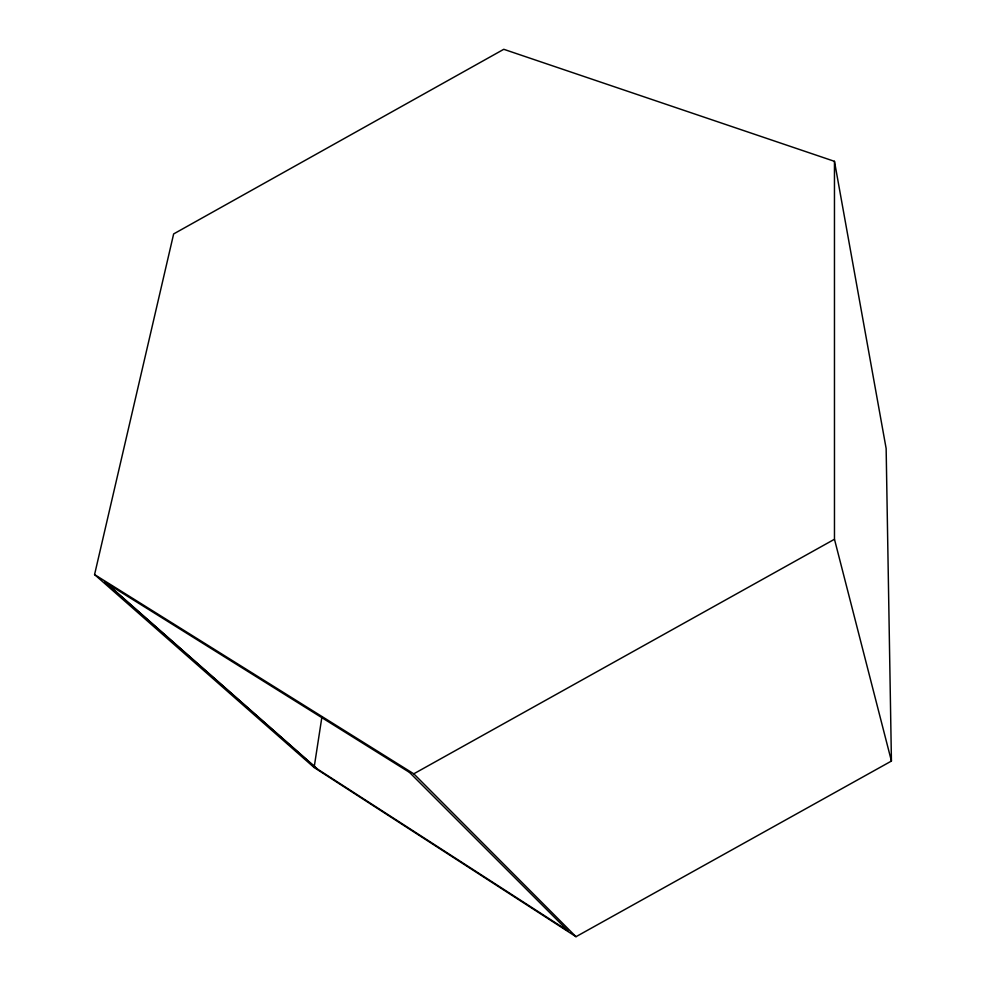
<?xml version="1.0" encoding="UTF-8"?>
<svg xmlns="http://www.w3.org/2000/svg" width="986" height="986" viewBox="0 0 986 986"><rect width="100%" height="100%" fill="white"/><g stroke="black" fill="none" stroke-linecap="round" stroke-linejoin="round"><path stroke-width="1.48" d="M314.127 767.502L94.57 574.579L173.647 233.929L503.772 49.3L834.464 161.334L886.143 448.494L891.43 761.056L575.997 936.7L314.127 767.502L321.867 717.266M94.57 574.579L413.775 773.813L834.476 539.256L834.464 161.334M105.995 582.825L317.48 769.055M413.775 773.813L575.997 936.7M834.476 539.256L891.43 761.056M409.523 772.42L104.849 582.11L316.506 768.427L568.035 930.883L409.523 772.42"/></g></svg>
